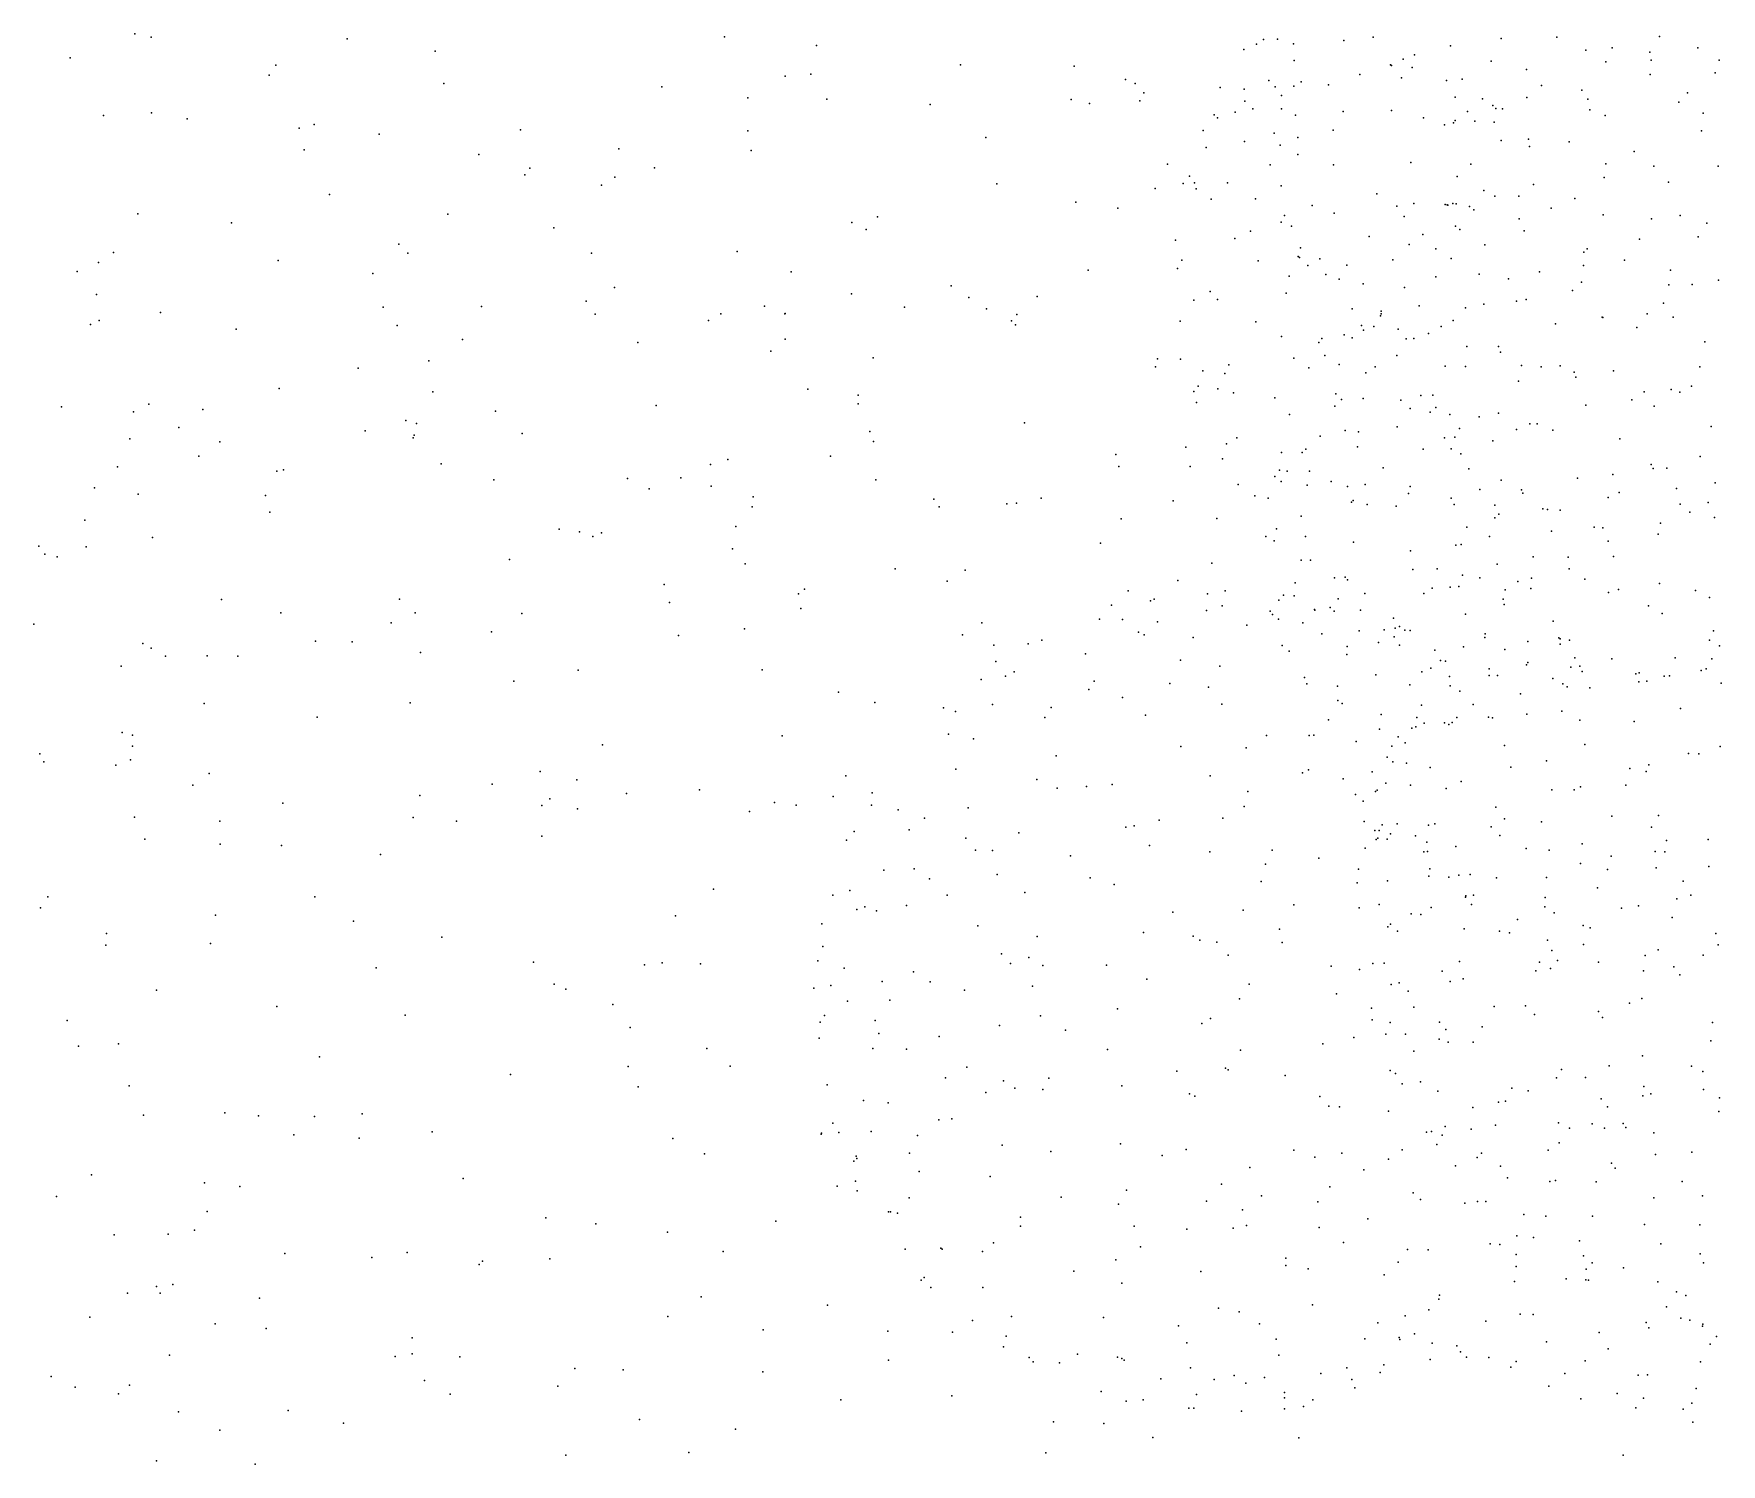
# Model space of a CAD drawing. Header units: metres. Extents: x -23.9 to 23.9, y -28.5 to 28.5.
# Drawn here: x -7.478 to -4.643, y -9.607 to -7.203 of the extents above; entities that cross this region are included whole.
import ezdxf

# ---------------------------------------------------------------- set-up
doc = ezdxf.new("R2010")
doc.units = ezdxf.units.M

msp = doc.modelspace()

# ---------------------------------------------------------------- linework, layer by layer
for p in [(-7.3087, -7.2034, -6.1908), (-7.281, -7.2094, 16.737), (-6.9515, -7.2118, 5.837), (-6.3179, -7.2083, -11.4912), (-6.1629, -7.2231, 15.3638), (-5.4449, -7.2297, 21.0739), (-5.4235, -7.2211, 21.1999), (-5.4117, -7.2128, 20.93), (-5.3886, -7.2124, 20.1836), (-5.3618, -7.2201, 21.3663), (-5.2768, -7.2149, 19.9351), (-5.2276, -7.2089, 19.8662), (-5.0976, -7.2236, 18.3747), (-5.0124, -7.2112, 18.0144), (-4.919, -7.209, 19.6717), (-4.8259, -7.2271, 19.6478), (-4.7467, -7.2081, 21.6255), (-4.6819, -7.2272, 17.7145), (-7.4169, -7.2439, 1.0743), (-7.0718, -7.2563, 4.1129), (-6.804, -7.2326, 7.9046), (-5.9209, -7.2557, 17.4773), (-5.7299, -7.2581, 9.3433), (-5.3606, -7.2481, 20.5621), (-5.1985, -7.2555, 1.9213), (-5.1969, -7.2565, 6.5182), (-5.1775, -7.2463, -5.0413), (-5.1585, -7.2387, 19.7978), (-5.0296, -7.2492, 19.7076), (-4.8702, -7.231, 21.6594), (-4.837, -7.2507, 18.8821), (-4.7626, -7.2344, 18.9317), (-4.7608, -7.2479, 17.7524), (-4.6462, -7.248, 13.8305), (-7.0828, -7.2732, -2.7904), (-6.7894, -7.287, 17.5891), (-6.2157, -7.2748, 0.2712), (-6.1728, -7.2711, -0.1082), (-5.6439, -7.28, -2.5498), (-5.6277, -7.287, 14.6778), (-5.4031, -7.2821, 20.2412), (-5.3488, -7.2839, 20.0379), (-5.2502, -7.2721, 11.4118), (-5.18, -7.2775, 4.3134), (-5.1623, -7.26, 21.6), (-5.1044, -7.2817, 18.3136), (-5.0779, -7.2797, 18.1559), (-4.97, -7.2632, 21.6677), (-4.7622, -7.2719, 5.4894), (-4.6532, -7.269, 19.0543), (-6.4231, -7.2928, -1.3102), (-6.2786, -7.3112, 12.1464), (-6.1456, -7.3134, -1.8821), (-5.735, -7.3136, 16.2889), (-5.6128, -7.3024, 5.0612), (-5.485, -7.2939, 21.1188), (-5.4444, -7.2967, 20.8664), (-5.3923, -7.2924, 20.4862), (-5.3817, -7.3074, 20.124), (-5.3612, -7.2915, 20.6666), (-5.3028, -7.2892, 4.711), (-5.0899, -7.3099, 13.8693), (-5.0437, -7.3129, 5.1705), (-4.9696, -7.3105, 18.7568), (-4.945, -7.2906, 17.9012), (-4.8768, -7.2984, 6.3994), (-4.8669, -7.3134, 21.7109), (-4.6993, -7.3025, 21.6793), (-7.3613, -7.3409, -5.1751), (-7.2807, -7.3364, 5.9174), (-5.9719, -7.3224, -1.5067), (-5.7041, -7.3207, 11.2778), (-5.6195, -7.3159, 14.1336), (-5.4947, -7.3395, 20.9702), (-5.4593, -7.335, 3.7971), (-5.4436, -7.3168, 21.3305), (-5.4298, -7.3298, 9.786), (-5.3818, -7.3295, 21.4485), (-5.3582, -7.3404, 20.5772), (-5.2779, -7.3338, 21.5652), (-5.197, -7.3322, 19.8247), (-5.0689, -7.3341, 18.5603), (-5.0265, -7.3242, 0.3882), (-5.0216, -7.329, 21.6989), (-5.0105, -7.3293, 17.9965), (-4.8635, -7.3313, 19.6456), (-4.8381, -7.3405, 17.8025), (-4.7138, -7.3181, 17.7176), (-4.673, -7.3367, 4.8857), (-7.2204, -7.3466, 7.7439), (-7.0323, -7.362, 17.3227), (-7.007, -7.3558, 8.2086), (-6.8977, -7.3721, -4.6884), (-6.6602, -7.3648, 1.1759), (-6.2782, -7.3665, 11.721), (-5.5135, -7.3662, 8.3749), (-5.4894, -7.3449, 21.2431), (-5.394, -7.3702, 20.1998), (-5.2949, -7.3653, -0.6969), (-5.1429, -7.3446, -6.0407), (-5.1076, -7.3564, 21.6765), (-5.0929, -7.3529, 18.4578), (-5.0901, -7.349, 18.2041), (-5.0567, -7.3504, 18.1007), (-5.0243, -7.3519, 19.703), (-4.6762, -7.3663, 16.8758), (-7.0237, -7.3985, -4.2577), (-6.4952, -7.3968, 16.4805), (-6.273, -7.3996, 11.0674), (-5.8783, -7.3778, 0.7406), (-5.5082, -7.3946, 17.4415), (-5.444, -7.3847, 20.7738), (-5.3842, -7.3906, 20.4866), (-5.3541, -7.3779, 20.0687), (-5.0126, -7.3827, 18.7503), (-4.9669, -7.3803, 16.284), (-4.9652, -7.393, 21.7285), (-4.8984, -7.3848, 18.8808), (-6.7305, -7.4061, -3.1671), (-6.4352, -7.4284, 8.0893), (-5.5735, -7.4226, -4.8802), (-5.4005, -7.4237, 20.3098), (-5.3542, -7.4062, 21.5323), (-5.2944, -7.4237, 19.9655), (-5.1645, -7.4196, 19.8085), (-5.0634, -7.4223, 18.5757), (-4.8368, -7.422, 21.7456), (-4.7893, -7.4013, 18.9635), (-4.7558, -7.4256, 17.7574), (-4.6482, -7.4258, 15.1986), (-6.653, -7.4404, 0.737), (-6.6446, -7.4295, 5.4252), (-6.502, -7.4443, 6.076), (-5.8602, -7.4557, 12.6019), (-5.547, -7.4552, 21.0989), (-5.5363, -7.4424, 21.0145), (-5.5281, -7.4539, 20.9236), (-5.4726, -7.4537, 21.393), (-5.0867, -7.4432, -1.1856), (-4.958, -7.4567, 17.9478), (-4.8393, -7.445, 17.8187), (-4.7314, -7.4528, 19.6444), (-6.9815, -7.4733, -5.0475), (-6.5241, -7.4577, -1.6837), (-5.5938, -7.4634, -0.3239), (-5.5249, -7.4639, 21.2595), (-5.4997, -7.4812, 20.8314), (-5.4252, -7.481, 20.6989), (-5.3822, -7.4588, 20.1848), (-5.2214, -7.4722, 19.8763), (-5.0418, -7.4666, 18.7485), (-5.0232, -7.476, 18.0601), (-4.9827, -7.4763, 18.878), (-4.8889, -7.4803, 19.675), (-7.3034, -7.5058, 16.4124), (-6.7825, -7.5067, 11.2476), (-6.0605, -7.5109, 2.8595), (-5.7274, -7.4866, 3.4516), (-5.6566, -7.4967, 6.5753), (-5.3768, -7.509, 20.29), (-5.3303, -7.4918, 5.4164), (-5.2932, -7.5047, 21.6152), (-5.1879, -7.493, 5.7572), (-5.1755, -7.5103, 9.568), (-5.1594, -7.4888, 21.7002), (-5.1068, -7.4905, 18.5072), (-5.1035, -7.4906, 19.7844), (-5.1022, -7.4915, 18.3689), (-5.0937, -7.4886, 18.2604), (-5.0881, -7.4889, 18.6799), (-5.066, -7.4934, 21.7341), (-5.0586, -7.4994, 18.1827), (-4.9284, -7.4964, 18.9694), (-4.8413, -7.5076, 19.0251), (-4.712, -7.5085, 19.0573), (-7.1459, -7.5208, -3.9295), (-6.6045, -7.5294, 2.5504), (-6.1035, -7.5206, 16.5061), (-6.0797, -7.5322, -11.2484), (-5.4337, -7.5351, 21.4677), (-5.382, -7.5201, 20.6039), (-5.3647, -7.5267, 21.5574), (-5.144, -7.5404, 18.7656), (-5.0896, -7.5268, 18.8475), (-5.0818, -7.5321, 14.3535), (-4.9825, -7.5141, 19.7213), (-4.9738, -7.5347, 18.0151), (-4.7601, -7.5145, 17.788), (-4.6671, -7.5215, 21.734), (-6.8648, -7.5569, 4.1648), (-6.2962, -7.5693, 7.6305), (-5.56, -7.5504, 21.0806), (-5.4604, -7.5473, -1.1469), (-5.35, -7.5633, 20.4903), (-5.2346, -7.544, 19.9376), (-5.1672, -7.5573, 18.5261), (-5.1223, -7.565, 18.2961), (-5.0402, -7.5582, 19.7678), (-4.8737, -7.5703, 19.7016), (-4.868, -7.5647, 21.774), (-4.7801, -7.5487, 19.0967), (-4.6818, -7.5448, 19.1697), (-7.3693, -7.5879, 4.286), (-7.3445, -7.5711, 0.7441), (-7.0675, -7.5846, -12.1205), (-6.8497, -7.5723, -0.6071), (-6.5411, -7.5723, 17.8007), (-5.5565, -7.5979, 21.1657), (-5.5494, -7.5838, 20.9522), (-5.4211, -7.5849, 20.6712), (-5.3538, -7.5775, 9.1148), (-5.3513, -7.5795, 20.3612), (-5.3373, -7.5925, 20.2068), (-5.3172, -7.5813, 6.9049), (-5.2722, -7.592, 20.0193), (-5.1944, -7.583, 21.695), (-5.0969, -7.581, 21.7334), (-4.8745, -7.5926, 1.4679), (-4.8053, -7.5838, 17.8501), (-7.4051, -7.6028, -0.7963), (-6.9085, -7.6063, -10.8773), (-6.2054, -7.6035, -5.7997), (-5.9366, -7.6272, -1.3443), (-5.7063, -7.6008, 1.875), (-5.3691, -7.6109, 21.5653), (-5.3073, -7.6081, 20.1214), (-5.2848, -7.6156, 21.636), (-5.2444, -7.6236, 18.6074), (-5.1223, -7.6119, 19.8504), (-5.0493, -7.6072, 18.225), (-5.0002, -7.615, 19.09), (-4.9483, -7.6036, 21.7701), (-4.8778, -7.621, 17.9355), (-4.7307, -7.6251, 9.2589), (-4.7282, -7.6006, 21.7624), (-4.6917, -7.6248, 17.7971), (-4.6472, -7.6172, 15.7714), (-7.3729, -7.6413, 7.4874), (-6.5499, -7.6527, 11.7164), (-6.5022, -7.6296, 7.3192), (-6.1044, -7.6406, 6.2888), (-5.9073, -7.6465, 5.1084), (-5.7923, -7.6448, 16.629), (-5.5291, -7.6512, 21.2831), (-5.5015, -7.6367, 20.801), (-5.4891, -7.6499, 21.3934), (-5.3736, -7.639, 15.4926), (-5.1749, -7.63, 18.3649), (-4.9869, -7.6528, 18.1541), (-4.9708, -7.6498, 19.779), (-4.893, -7.6346, 12.9549), (-7.2652, -7.6717, 5.7081), (-6.8912, -7.663, 3.1078), (-6.7257, -7.6614, -12.0134), (-6.5347, -7.6744, 0.9521), (-6.3238, -7.6741, -10.8459), (-6.2507, -7.6611, 12.1737), (-6.2165, -7.6741, 17.7887), (-6.2158, -7.6732, -0.4815), (-6.0154, -7.6628, 10.7865), (-5.8775, -7.6655, -2.524), (-5.8267, -7.675, 11.1883), (-5.2627, -7.6653, 18.7632), (-5.2151, -7.6776, 20.0178), (-5.2144, -7.6737, 11.4488), (-5.2143, -7.6696, 18.9078), (-5.1504, -7.6608, 18.9954), (-5.0724, -7.6639, 0.6224), (-5.0417, -7.6577, -5.5158), (-4.8429, -7.6797, 19.6352), (-4.8417, -7.6802, -1.1875), (-4.7671, -7.6741, 19.2075), (-4.7397, -7.6562, 12.4453), (-4.7237, -7.6797, 17.8522), (-7.383, -7.6919, 8.2084), (-7.3685, -7.6852, -1.2827), (-7.1384, -7.6999, 2.2925), (-6.8679, -7.6935, 3.7439), (-6.3445, -7.6853, -11.6172), (-5.8356, -7.6855, 17.5165), (-5.8286, -7.6924, 7.4138), (-5.5521, -7.6861, 21.1445), (-5.4246, -7.6874, 20.6866), (-5.3816, -7.7123, 16.4255), (-5.2766, -7.7093, 20.3441), (-5.2474, -7.6933, 18.4242), (-5.2439, -7.7016, 20.1239), (-5.2263, -7.6952, -2.0006), (-5.1855, -7.6997, 18.3005), (-5.1346, -7.7068, 1.7345), (-5.1135, -7.6952, 17.1844), (-5.0935, -7.6852, 19.0766), (-4.9214, -7.6907, -2.2816), (-4.7845, -7.6971, 17.9152), (-6.7578, -7.7172, 16.5538), (-6.4635, -7.722, 2.8835), (-6.24, -7.7368, -0.0942), (-6.2156, -7.7167, -2.9551), (-5.3189, -7.7224, 18.6501), (-5.3142, -7.7153, 21.6009), (-5.2627, -7.7143, 20.2293), (-5.1722, -7.716, 4.0335), (-5.1593, -7.7155, 14.7756), (-5.0701, -7.7291, 18.158), (-5.0172, -7.7287, 21.7499), (-5.014, -7.7385, 16.6288), (-4.6704, -7.7211, 19.2402), (-6.9333, -7.7652, 7.1697), (-6.8144, -7.7529, -4.8889), (-6.0677, -7.7478, -1.8782), (-5.5933, -7.7629, 12.571), (-5.59, -7.7495, -11.1245), (-5.5514, -7.7502, 21.0814), (-5.4704, -7.7595, 20.7672), (-5.361, -7.7487, 20.6141), (-5.3358, -7.7646, 18.7237), (-5.309, -7.744, 18.4878), (-5.285, -7.7592, 18.8929), (-5.2244, -7.7632, 19.0059), (-5.1881, -7.7442, 21.6847), (-5.1069, -7.7617, 19.1303), (-5.0725, -7.7626, 19.929), (-4.9782, -7.7608, 19.7607), (-4.9453, -7.7631, 19.2243), (-4.9137, -7.7611, 19.6534), (-4.6789, -7.7632, 17.8949), (-5.5219, -7.7955, 20.9356), (-5.5138, -7.7698, 21.2829), (-5.4769, -7.774, 15.1332), (-5.2402, -7.773, 18.306), (-4.9837, -7.7872, 18.0775), (-4.8899, -7.7719, 18.0454), (-4.8869, -7.7805, 21.7549), (-4.8241, -7.7698, 19.269), (-4.6927, -7.7954, 19.4497), (-7.2848, -7.8255, -1.582), (-7.0657, -7.7993, 8.483), (-6.808, -7.8049, -3.7474), (-6.1776, -7.8005, -0.8559), (-6.0929, -7.8108, 7.7554), (-6.0928, -7.825, -5.5491), (-5.5291, -7.8044, 21.1428), (-5.5247, -7.8231, 21.0432), (-5.4886, -7.8001, 17.0102), (-5.4625, -7.8067, 7.3051), (-5.3929, -7.8151, 21.48), (-5.2904, -7.8082, 18.3643), (-5.2808, -7.818, -5.8588), (-5.2445, -7.8164, 20.5264), (-5.1812, -7.8189, 18.1984), (-5.1474, -7.8114, 0.9628), (-5.1273, -7.8106, 20.0088), (-4.7929, -7.8183, 17.9587), (-4.7725, -7.8049, 21.7368), (-4.7269, -7.8011, 1.1967), (-4.7123, -7.8058, 19.3233), (-7.4316, -7.8304, 4.9224), (-7.3106, -7.8387, 5.355), (-7.194, -7.8349, -2.3091), (-6.853, -7.8532, 6.8401), (-6.7024, -7.8376, 5.1214), (-6.4326, -7.8278, 8.3769), (-5.3682, -7.843, 18.6843), (-5.2919, -7.8291, 18.9491), (-5.1657, -7.8329, 20.3941), (-5.1321, -7.8394, 21.6775), (-5.1225, -7.8315, 20.0996), (-5.099, -7.8431, 19.9268), (-5.0493, -7.8473, 19.2089), (-5.0171, -7.8408, 19.7779), (-4.8702, -7.8272, 0.3227), (-4.7557, -7.829, 13.5509), (-7.2345, -7.8647, -0.3201), (-6.9214, -7.8706, 11.5799), (-6.8405, -7.8821, 17.5801), (-6.8392, -7.8777, 4.4455), (-6.8351, -7.8584, -4.3668), (-6.6578, -7.8748, -1.7329), (-6.0735, -7.8718, 3.1967), (-5.8138, -7.8572, 6.8762), (-5.4569, -7.8825, 21.3216), (-5.3169, -7.8797, 20.6268), (-5.275, -7.8699, 8.2294), (-5.2521, -7.8722, 19.0326), (-5.1871, -7.8636, 19.1138), (-5.108, -7.8823, 18.114), (-5.0903, -7.8811, 20.3801), (-5.0827, -7.8669, 11.9006), (-4.9868, -7.8684, 21.7122), (-4.9644, -7.8586, 19.2557), (-4.9523, -7.8589, 19.648), (-4.926, -7.8692, 18.0228), (-4.6597, -7.8631, 21.6879), (-7.3168, -7.8839, 4.5865), (-7.1657, -7.8888, 16.4615), (-6.0675, -7.8882, 3.6608), (-5.6603, -7.9104, -5.8917), (-5.5426, -7.8979, 3.761), (-5.4743, -7.8922, 20.8982), (-5.3819, -7.9069, 18.5356), (-5.347, -7.9068, 18.4111), (-5.341, -7.9013, 8.8468), (-5.2542, -7.8973, 21.5792), (-5.1435, -7.9014, 1.3763), (-5.0966, -7.901, 20.0018), (-5.0803, -7.9094, 20.2267), (-5.0267, -7.8875, 18.055), (-4.813, -7.8839, 19.49), (-7.3376, -7.931, 6.8682), (-7.2007, -7.9129, -11.2323), (-7.0701, -7.9381, 11.1463), (-7.0586, -7.936, 5.8675), (-6.7937, -7.9262, -0.428), (-6.3412, -7.9272, 4.5948), (-6.312, -7.9188, 5.6317), (-6.1398, -7.9132, -10.571), (-5.6553, -7.9305, 11.4226), (-5.5352, -7.9307, -5.2798), (-5.481, -7.9178, 21.2051), (-5.3853, -7.9368, 21.4094), (-5.3724, -7.9385, 18.8305), (-5.3347, -7.9385, 21.4769), (-5.2107, -7.9327, 4.5424), (-5.0671, -7.9346, 19.8345), (-4.7604, -7.9273, 13.9887), (-4.7572, -7.9338, 21.6835), (-4.7344, -7.9334, 19.3987), (-4.6783, -7.9134, 17.9694), (-7.3764, -7.9662, 12.9493), (-6.7052, -7.9531, 2.2763), (-6.4807, -7.9504, 3.6498), (-6.391, -7.9495, 0.2451), (-6.3401, -7.9635, 11.8675), (-6.0632, -7.9531, 1.1071), (-5.4547, -7.9608, 20.985), (-5.3928, -7.9471, 18.7236), (-5.3821, -7.9557, 15.7493), (-5.3388, -7.9616, 20.7194), (-5.2983, -7.9559, 18.2956), (-5.2709, -7.9639, 20.6498), (-5.2411, -7.9606, 18.2128), (-5.1656, -7.9638, 18.1335), (-5.0124, -7.9534, 21.666), (-4.8843, -7.95, 19.5257), (-4.8251, -7.9438, 19.3463), (-4.7178, -7.9673, 17.9177), (-4.6533, -7.9578, 21.6344), (-7.3029, -7.9772, -5.2811), (-7.0889, -7.9792, -11.6169), (-6.4443, -7.9681, 3.2389), (-6.2697, -7.9815, 5.9958), (-5.9661, -7.9855, -2.3641), (-5.843, -7.9931, 10.7877), (-5.8268, -7.992, -11.7818), (-5.7857, -7.9834, -5.5742), (-5.5637, -7.9884, 1.2491), (-5.4265, -7.9797, 21.2533), (-5.4041, -7.9836, 18.6348), (-5.264, -7.9905, 21.4979), (-5.2611, -7.9877, 14.5823), (-5.2378, -7.9945, 19.0951), (-5.1685, -7.9761, 19.1624), (-5.0964, -7.9834, 20.0798), (-5.0914, -7.9943, 19.9214), (-5.0487, -7.9691, 20.3206), (-5.023, -7.9955, 19.265), (-4.9786, -7.9696, 17.9914), (-4.976, -7.9754, 9.045), (-4.8329, -7.9824, 0.8474), (-4.8143, -7.9744, -1.9043), (-4.7117, -7.9939, 4.5656), (-4.6648, -7.991, -1.4174), (-7.3923, -8.0204, 12.5787), (-7.0815, -8.0072, 6.2723), (-6.2712, -7.9982, 4.0386), (-5.9567, -7.9983, 12.2343), (-5.6513, -8.0185, 14.962), (-5.4901, -8.0178, -10.9156), (-5.3489, -8.0139, 21.3778), (-5.1888, -7.9973, 21.5594), (-5.0235, -8.0169, 19.6956), (-5.0167, -8.0104, 20.4022), (-4.9427, -8.0015, 19.583), (-4.9348, -8.0029, 21.6428), (-4.9136, -8.004, 19.3096), (-4.6958, -8.007, 17.7875), (-4.6539, -8.0164, 17.7075), (-7.2787, -8.0495, -1.1813), (-6.5957, -8.0355, -10.7602), (-6.5612, -8.0402, 16.6121), (-6.539, -8.0482, 17.6411), (-6.5243, -8.0419, 7.1915), (-6.2985, -8.031, -2.8448), (-5.4078, -8.0481, 18.6919), (-5.3901, -8.035, 18.8117), (-5.3413, -8.0483, 11.7409), (-5.0702, -8.0324, 20.245), (-5.032, -8.0479, 21.5948), (-4.928, -8.039, 17.9211), (-4.8564, -8.0323, 19.4902), (-4.8419, -8.0334, 19.3478), (-4.7487, -8.044, 19.4053), (-4.7451, -8.0259, 21.6175), (-7.4695, -8.0643, 1.6571), (-7.4598, -8.0778, -0.8475), (-7.3903, -8.0652, 6.4369), (-6.304, -8.069, 6.8839), (-5.686, -8.0593, 14.6213), (-5.3941, -8.0554, 21.1448), (-5.2607, -8.0578, 20.7336), (-5.165, -8.0719, 20.6578), (-5.0887, -8.0626, 19.2307), (-5.08, -8.0616, 20.6), (-4.833, -8.0557, 17.7399), (-7.4388, -8.0822, 7.5173), (-6.6791, -8.0866, 8.4878), (-6.2828, -8.0939, 8.1855), (-6.0306, -8.1025, 2.0138), (-5.9131, -8.1044, 6.6042), (-5.4989, -8.0931, -11.5223), (-5.3489, -8.0879, 21.2428), (-5.3331, -8.0877, 18.3278), (-5.1608, -8.1035, 21.4692), (-5.1202, -8.1023, 19.9493), (-5.0193, -8.0948, 19.272), (-4.9591, -8.082, 20.4543), (-4.8999, -8.0829, 17.7846), (-4.8984, -8.1022, 17.7027), (-4.8241, -8.0816, 17.6595), (-6.4188, -8.1286, 10.5025), (-6.183, -8.1364, 16.7383), (-5.9433, -8.1233, 17.0212), (-5.5557, -8.1221, 15.3653), (-5.3587, -8.1257, 18.8934), (-5.2924, -8.1176, 19.0221), (-5.2747, -8.1164, 21.3138), (-5.2707, -8.1207, 20.8564), (-5.1287, -8.1347, 20.1576), (-5.0982, -8.1333, 20.691), (-5.0837, -8.1321, 7.6947), (-5.0776, -8.113, 19.7575), (-5.0484, -8.1173, 8.7062), (-4.9846, -8.1237, 14.1543), (-4.9625, -8.1356, 20.5909), (-4.9616, -8.1178, 17.8403), (-4.8721, -8.12, 21.5545), (-4.8154, -8.1371, 19.3591), (-4.7467, -8.1268, 17.5176), (-7.1627, -8.154, 8.406), (-6.864, -8.1535, 0.0772), (-6.41, -8.1589, 5.3539), (-6.1935, -8.1445, -2.1087), (-5.6676, -8.1633, 20.023), (-5.6391, -8.1395, 12.0832), (-5.6018, -8.1564, 20.1004), (-5.5955, -8.1534, 19.9563), (-5.506, -8.1442, 19.9479), (-5.4812, -8.1647, 19.8256), (-5.4763, -8.1391, 20.0651), (-5.3864, -8.1549, 20.1144), (-5.3784, -8.1466, 18.4656), (-5.3604, -8.1476, 20.0112), (-5.2867, -8.153, 21.0148), (-5.2416, -8.1437, 18.2069), (-5.1428, -8.1438, 19.1828), (-5.0094, -8.1536, 19.6826), (-5.0074, -8.1625, 21.4713), (-5.0058, -8.1379, 20.5116), (-4.832, -8.1424, 17.5451), (-4.7651, -8.1647, 21.4746), (-4.6858, -8.1388, 17.4456), (-4.6623, -8.1504, 8.3421), (-7.0633, -8.1765, 5.3927), (-6.8779, -8.193, -2.9454), (-6.8376, -8.1765, 2.504), (-6.6582, -8.1772, 11.8154), (-6.1895, -8.1691, 4.3296), (-5.8853, -8.1931, 5.0657), (-5.6878, -8.187, 3.9777), (-5.649, -8.1876, 20.2092), (-5.5903, -8.1912, 19.7862), (-5.5079, -8.1724, 20.224), (-5.4008, -8.1737, 4.2604), (-5.3967, -8.179, 18.5966), (-5.387, -8.1872, 19.7918), (-5.3457, -8.1934, 20.2479), (-5.326, -8.1709, 18.9628), (-5.3257, -8.172, 18.3334), (-5.2998, -8.1672, 19.9386), (-5.2932, -8.1737, 20.1376), (-5.2489, -8.172, 20.0193), (-5.1937, -8.1854, 20.8815), (-5.0726, -8.1784, 17.9749), (-4.9254, -8.1901, 19.2976), (-4.7422, -8.1772, 19.3988), (-7.4783, -8.1956, 2.2061), (-6.7094, -8.2082, 17.2833), (-6.3951, -8.2142, 2.2087), (-6.284, -8.2033, 6.5241), (-5.918, -8.2135, 1.5981), (-5.7847, -8.222, 20.167), (-5.622, -8.209, 7.978), (-5.6123, -8.2132, 20.3042), (-5.53, -8.2175, 5.0245), (-5.4401, -8.197, 20.2898), (-5.314, -8.2114, 19.7579), (-5.2513, -8.2065, 19.0622), (-5.2091, -8.205, 21.1679), (-5.1922, -8.2168, 19.1326), (-5.1908, -8.2021, 19.9394), (-5.1837, -8.1994, 21.2687), (-5.1743, -8.2053, 20.0876), (-5.1655, -8.2058, 18.1383), (-5.0399, -8.2175, 20.3941), (-5.0396, -8.2115, 21.3886), (-4.9159, -8.2183, 20.678), (-4.9136, -8.2198, 19.5599), (-4.8977, -8.2222, 21.4081), (-4.6623, -8.2223, 17.3194), (-4.656, -8.2065, 21.3541), (-7.2952, -8.2278, -1.7187), (-7.281, -8.2357, 16.5958), (-7.2567, -8.2494, 17.3083), (-7.187, -8.2484, -2.7958), (-7.1353, -8.2491, 12.9243), (-7.0047, -8.2237, -4.397), (-6.9431, -8.2248, 10.8049), (-6.8284, -8.2427, -3.4217), (-5.865, -8.2305, 4.6339), (-5.8073, -8.2282, 19.9348), (-5.7111, -8.2452, 20.2998), (-5.3805, -8.2311, 18.5287), (-5.3689, -8.2406, -3.2709), (-5.2717, -8.2463, 18.2811), (-5.2711, -8.2329, 20.2914), (-5.2189, -8.2261, 19.8137), (-5.1835, -8.2309, 20.199), (-5.1238, -8.2391, 21.219), (-5.0759, -8.2332, 18.0408), (-5.0064, -8.2382, 19.2547), (-4.9676, -8.2247, 20.5364), (-4.9134, -8.2288, 17.4958), (-4.6455, -8.2315, -1.6613), (-7.3313, -8.2662, -3.7463), (-6.5636, -8.2727, -11.6862), (-6.2541, -8.2721, 1.0861), (-5.8615, -8.2579, 11.5782), (-5.8307, -8.2756, 20.2217), (-5.5512, -8.2557, 20.3872), (-5.4856, -8.2657, 19.6211), (-5.1459, -8.2756, 19.7893), (-5.1309, -8.2694, 19.1596), (-5.1145, -8.2563, 20.3603), (-5.1063, -8.2578, 17.9514), (-5.033, -8.2704, 20.9385), (-4.9702, -8.2637, 20.6282), (-4.9677, -8.2596, 19.6477), (-4.8953, -8.2677, 21.2927), (-4.889, -8.252, -3.8196), (-4.8802, -8.2658, 4.6804), (-4.8767, -8.275, 17.4176), (-4.8265, -8.2534, 19.4999), (-4.7862, -8.279, 17.3732), (-4.7809, -8.2771, 21.2441), (-4.7205, -8.2519, 5.8642), (-4.6763, -8.2731, 20.998), (-4.6682, -8.2705, 21.1006), (-4.6584, -8.2538, 21.2144), (-6.6717, -8.2914, -2.3754), (-5.8864, -8.2886, 19.8991), (-5.8452, -8.2827, 19.8218), (-5.7053, -8.3049, 19.6383), (-5.6966, -8.2914, 20.3837), (-5.5695, -8.2949, 19.5968), (-5.5045, -8.3014, 20.4624), (-5.3428, -8.2848, 20.4149), (-5.3394, -8.2955, 18.4557), (-5.2875, -8.2993, 18.9614), (-5.2232, -8.2805, 20.3751), (-5.1663, -8.2974, 19.7057), (-5.0996, -8.2833, 20.4936), (-5.0981, -8.2989, 17.6757), (-5.082, -8.308, 20.5831), (-5.0327, -8.2817, 21.0363), (-5.0185, -8.2816, 17.5481), (-4.9257, -8.2865, 21.2152), (-4.9091, -8.2957, 21.0186), (-4.9018, -8.3005, 19.2715), (-4.8634, -8.3025, 21.1189), (-4.7815, -8.2925, 21.0408), (-4.7679, -8.291, 20.9271), (-4.7386, -8.283, 19.4504), (-4.7299, -8.2822, 21.1653), (-4.6428, -8.2943, 19.4064), (-7.1921, -8.3287, 8.9445), (-6.846, -8.3273, 9.2257), (-6.1259, -8.3094, 2.7211), (-6.0649, -8.3267, 14.9275), (-5.9498, -8.3357, 20.1296), (-5.8671, -8.3301, 20.2889), (-5.7689, -8.3356, 20.4015), (-5.6487, -8.3183, 20.4502), (-5.4822, -8.33, 19.5383), (-5.2868, -8.3234, 18.3509), (-5.2797, -8.3288, 19.5908), (-5.1463, -8.3312, -4.0544), (-5.0596, -8.3306, -3.1137), (-4.9799, -8.3126, 20.7183), (-7.002, -8.3518, 11.3583), (-5.9294, -8.3421, 20.2128), (-5.7794, -8.3521, 19.6182), (-5.6103, -8.3482, 19.5389), (-5.3027, -8.356, 20.5109), (-5.2143, -8.3472, 20.5156), (-5.1545, -8.352, 18.0642), (-5.1418, -8.3617, 18.163), (-5.1079, -8.3612, 19.1361), (-5.1006, -8.3637, 19.6808), (-5.0949, -8.3607, 20.6597), (-5.0871, -8.3521, 17.5695), (-5.034, -8.3516, 19.7436), (-5.0273, -8.3525, 19.1983), (-4.9692, -8.3466, 17.4338), (-4.9109, -8.3413, 19.6174), (-4.8805, -8.3566, 17.3607), (-4.7891, -8.3589, 20.8487), (-4.7115, -8.3373, 20.8795), (-7.3297, -8.3773, 5.6236), (-7.3124, -8.3821, 13.3689), (-6.2209, -8.3832, 3.1603), (-5.9411, -8.3803, 19.7644), (-5.899, -8.3881, 20.3441), (-5.407, -8.3824, 20.537), (-5.3354, -8.3825, 18.6762), (-5.3274, -8.3816, 18.5498), (-5.2562, -8.3925, 18.9368), (-5.2169, -8.3718, 19.0171), (-5.1859, -8.3847, 17.9754), (-5.1625, -8.3702, 19.61), (-5.1558, -8.368, 17.6987), (-7.4678, -8.4132, -4.4099), (-7.3126, -8.4002, 12.3403), (-6.5224, -8.398, 2.5215), (-5.7604, -8.4167, 19.5421), (-5.5509, -8.4009, 20.5503), (-5.441, -8.4034, 19.4795), (-5.2043, -8.4191, 19.5382), (-5.1963, -8.4002, 17.8384), (-5.1741, -8.3949, 20.6135), (-5.0071, -8.3992, 20.7825), (-4.872, -8.3975, 19.2373), (-4.6976, -8.4125, 17.252), (-4.6806, -8.4135, 19.2428), (-4.6444, -8.401, 20.8542), (-7.4611, -8.4264, -2.0719), (-7.3405, -8.4323, 2.6007), (-7.3156, -8.4235, 9.3145), (-7.1835, -8.4463, -3.1256), (-6.6275, -8.443, 8.2171), (-5.9289, -8.4392, 14.3741), (-5.3464, -8.445, 19.4644), (-5.3362, -8.4403, 20.5671), (-5.2293, -8.4435, 18.3836), (-5.1949, -8.4264, 17.7488), (-5.1714, -8.4289, 18.1076), (-5.1319, -8.4362, 17.5744), (-4.9963, -8.4357, 17.4058), (-4.9362, -8.425, 20.8327), (-4.7962, -8.4377, 17.2849), (-4.7692, -8.4429, 20.887), (-4.7643, -8.4316, 19.5496), (-7.2111, -8.4656, 0.3545), (-6.708, -8.4644, 0.7575), (-6.5657, -8.4569, 8.9755), (-6.3598, -8.4735, -10.6094), (-6.1137, -8.4504, 10.6906), (-5.793, -8.4566, 20.5068), (-5.7587, -8.471, -3.6354), (-5.7096, -8.468, 20.5537), (-5.666, -8.4649, 19.4668), (-5.5015, -8.45, 19.4445), (-5.4384, -8.4765, 20.6073), (-5.278, -8.4552, 18.7337), (-5.2239, -8.4767, 17.9306), (-5.221, -8.4741, 20.66), (-5.2065, -8.4624, 18.0354), (-5.1649, -8.466, 18.3058), (-5.105, -8.4712, 20.7645), (-5.0797, -8.4597, 17.4865), (-4.9275, -8.4735, 17.3403), (-4.8902, -8.4739, 20.8861), (-4.8795, -8.4689, 19.6647), (-4.8033, -8.4661, 19.1996), (-7.06, -8.496, 5.2762), (-6.8295, -8.4831, -11.6548), (-6.6245, -8.5003, 3.1288), (-6.6112, -8.4891, 5.1787), (-6.5648, -8.5058, 1.242), (-6.4824, -8.4799, 10.5719), (-6.2337, -8.4948, 2.3246), (-6.1973, -8.4992, 1.4954), (-6.1352, -8.4848, 5.3061), (-6.0709, -8.4997, 19.8748), (-6.0694, -8.4788, 20.0709), (-5.9083, -8.5039, 20.4506), (-5.4445, -8.5017, 19.4106), (-5.2575, -8.4815, 18.5477), (-5.2444, -8.4928, 3.6491), (-5.0216, -8.503, 15.815), (-7.309, -8.5194, 12.0041), (-7.1659, -8.5262, 7.767), (-6.8407, -8.5204, 2.7377), (-6.7679, -8.5265, 9.5224), (-6.2754, -8.5103, 1.8516), (-6.0261, -8.5071, 20.2893), (-5.9817, -8.5212, 20.378), (-5.6291, -8.5343, 19.4072), (-5.5872, -8.5248, 4.0741), (-5.4803, -8.5211, -11.0399), (-5.2429, -8.5268, 19.4453), (-5.2123, -8.5323, 18.4973), (-5.1873, -8.531, 18.1562), (-5.1348, -8.5331, 19.4999), (-5.1242, -8.5306, 18.9643), (-5.0071, -8.5223, 17.376), (-4.9447, -8.5276, 19.6555), (-4.8266, -8.5182, 17.2662), (-4.7485, -8.5169, 19.6104), (-7.2915, -8.5565, -11.2532), (-6.6248, -8.5515, 9.9192), (-6.1127, -8.5582, 19.977), (-6.0998, -8.5437, 20.123), (-6.0076, -8.5411, 19.6803), (-5.9121, -8.5551, 11.263), (-5.823, -8.5461, 19.4921), (-5.643, -8.5365, 14.1833), (-5.2247, -8.5418, 20.7147), (-5.2226, -8.5569, 18.0657), (-5.2201, -8.5547, 17.7016), (-5.2176, -8.5423, 18.6944), (-5.2044, -8.5566, 18.6093), (-5.1985, -8.5478, 18.7872), (-5.1563, -8.551, 18.8716), (-5.1374, -8.5616, 20.7997), (-5.0292, -8.5361, 20.8679), (-5.0146, -8.5502, 7.5164), (-4.7598, -8.5367, 5.5558), (-4.7349, -8.5591, 19.1342), (-4.6646, -8.5573, 19.5899), (-7.1652, -8.5652, -11.8465), (-7.0618, -8.5674, 10.1297), (-6.8955, -8.5821, 8.0134), (-5.8957, -8.5749, 15.379), (-5.8673, -8.5756, 20.5245), (-5.7361, -8.5846, 19.4291), (-5.6035, -8.5674, 20.6439), (-5.5023, -8.5779, 20.6597), (-5.3976, -8.5748, 19.3848), (-5.3187, -8.5883, 20.6577), (-5.2412, -8.5715, 17.8009), (-5.1426, -8.5778, 17.5267), (-5.1365, -8.5775, 18.2857), (-5.089, -8.5687, 17.452), (-4.9706, -8.5725, 19.0395), (-4.932, -8.5753, 3.9275), (-4.8766, -8.5646, 19.6953), (-4.8276, -8.5853, 19.09), (-4.754, -8.5771, 20.9624), (-4.7374, -8.5781, 7.869), (-6.0498, -8.6088, -3.9075), (-5.9988, -8.6067, 19.6286), (-5.8592, -8.6159, 2.3781), (-5.4086, -8.5987, -2.9733), (-5.2521, -8.607, 19.4088), (-5.1339, -8.6186, 18.6375), (-5.1323, -8.6066, 18.7486), (-5.084, -8.6168, 18.4603), (-5.0649, -8.6157, 18.8747), (-4.8792, -8.5972, 0.5885), (-4.8338, -8.6075, 20.9637), (-4.7521, -8.605, 17.2279), (-4.6637, -8.6027, 7.0198), (-6.3363, -8.6408, 11.5621), (-6.1071, -8.6431, 19.8031), (-5.9733, -8.6235, 8.0232), (-5.8132, -8.646, 20.5923), (-5.7034, -8.6213, 3.0417), (-5.6626, -8.6327, 19.3833), (-5.4159, -8.6278, 20.6748), (-5.2546, -8.6297, 17.8615), (-5.2037, -8.6265, 18.1425), (-5.1004, -8.6202, 20.8525), (-5.0206, -8.6217, 20.9081), (-4.9364, -8.6209, 17.3116), (-4.851, -8.6383, 17.2589), (-4.7067, -8.6272, 19.6267), (-7.4672, -8.6719, 5.959), (-7.4549, -8.6535, 7.9758), (-7.0061, -8.6534, -10.9947), (-6.1357, -8.6507, 20.1419), (-6.0951, -8.6746, 20.2985), (-6.0817, -8.6702, -4.3538), (-6.0121, -8.6683, 20.4247), (-5.9437, -8.6506, 20.4999), (-5.4463, -8.676, 19.3435), (-5.3608, -8.667, 19.3565), (-5.2514, -8.6722, 17.9836), (-5.2174, -8.6661, 5.3834), (-5.13, -8.6715, 18.2845), (-5.0725, -8.654, 17.4165), (-5.072, -8.6517, 6.3368), (-5.0622, -8.6662, 18.6749), (-5.059, -8.6506, 18.7979), (-4.9394, -8.6705, 20.9574), (-4.9387, -8.6545, 19.6057), (-4.8105, -8.6727, 18.9683), (-4.7818, -8.6686, 19.6457), (-4.7175, -8.657, 20.9942), (-4.694, -8.6504, 19.0141), (-7.173, -8.6842, 10.4963), (-6.9413, -8.6945, 8.4333), (-6.3998, -8.6854, -3.8769), (-6.1539, -8.6991, 11.0428), (-6.0624, -8.6768, 19.6785), (-5.892, -8.7023, 3.3481), (-5.5645, -8.6793, 20.6876), (-5.2031, -8.7038, 19.3981), (-5.1983, -8.6992, 17.6067), (-5.1638, -8.6823, 20.8322), (-5.1478, -8.6833, 17.515), (-4.9853, -8.6913, 18.7802), (-4.9233, -8.6802, 18.8868), (-4.8748, -8.7014, 19.6491), (-4.7251, -8.6882, 17.2114), (-7.3563, -8.7149, 5.3817), (-7.1813, -8.732, 13.1707), (-6.7927, -8.7213, -12.0007), (-5.7924, -8.72, 19.4105), (-5.6137, -8.7134, 19.3504), (-5.5304, -8.7196, 3.3725), (-5.5187, -8.7262, 19.3382), (-5.4905, -8.7297, 20.7017), (-5.3852, -8.7078, 7.6348), (-5.3804, -8.7303, 20.6962), (-5.187, -8.7114, 18.1935), (-5.075, -8.7075, 14.2881), (-5.0155, -8.7112, 20.9366), (-4.9988, -8.714, 17.3523), (-4.9348, -8.7264, 0.9236), (-4.863, -8.7056, 20.9882), (-4.652, -8.7153, 20.9981), (-7.3574, -8.7347, 0.5317), (-6.1608, -8.761, 20.0855), (-6.1522, -8.737, 19.8983), (-5.8521, -8.7491, 20.5884), (-5.806, -8.7552, -3.3112), (-5.4716, -8.7517, -1.0668), (-4.9273, -8.7438, 19.5984), (-4.9177, -8.7604, 17.3024), (-4.8742, -8.7334, 18.758), (-4.7709, -8.7519, 18.7049), (-4.7489, -8.7428, 18.8024), (-4.6732, -8.7514, 18.7508), (-4.6478, -8.7342, 18.8315), (-6.9031, -8.773, 0.9416), (-6.6383, -8.7631, 10.8859), (-6.4521, -8.768, -4.3017), (-6.4221, -8.7641, 15.2159), (-6.3577, -8.7662, 8.9544), (-6.1166, -8.7732, 19.7631), (-6.0002, -8.7796, 20.4684), (-5.8372, -8.7654, -11.5235), (-5.7828, -8.7689, 20.637), (-5.6757, -8.7684, 5.2971), (-5.2985, -8.7698, 19.3564), (-5.2505, -8.7757, 17.8975), (-5.2281, -8.7653, 17.7133), (-5.2091, -8.7648, 18.1148), (-5.1116, -8.7785, -2.8944), (-5.0826, -8.7622, 20.9006), (-4.9545, -8.7776, 18.4708), (-4.9482, -8.7631, 20.9669), (-4.9298, -8.7738, 18.5523), (-4.8492, -8.763, 18.6215), (-4.7735, -8.778, 19.6365), (-4.7227, -8.7711, 18.6372), (-4.7123, -8.7844, -5.335), (-7.2723, -8.8101, -2.8742), (-6.6039, -8.8001, 7.7089), (-6.5844, -8.8087, 14.8667), (-6.1675, -8.8071, 19.9635), (-6.1387, -8.8024, 14.673), (-6.0529, -8.7958, 20.3963), (-5.972, -8.7963, 19.5353), (-5.9145, -8.8104, 20.5538), (-5.8001, -8.8037, 19.4046), (-5.6079, -8.7916, 20.6954), (-5.4359, -8.8, 19.3305), (-5.2892, -8.8166, 0.8201), (-5.1976, -8.801, 20.8194), (-5.1839, -8.7982, 19.3935), (-5.1688, -8.8122, 18.202), (-5.0982, -8.7955, 18.3064), (-5.0765, -8.7911, 17.4354), (-7.0696, -8.8378, -1.606), (-6.5052, -8.8342, 9.5395), (-6.1109, -8.8285, 20.3074), (-6.04, -8.8271, 19.6149), (-5.6573, -8.8417, 19.3494), (-5.4525, -8.8248, 4.4894), (-5.2303, -8.8404, 17.7861), (-5.1591, -8.8391, 3.2777), (-5.0246, -8.8379, 19.4959), (-4.9717, -8.8365, -5.7732), (-4.8491, -8.8463, 19.6364), (-4.7967, -8.8324, 4.2064), (-4.7762, -8.8244, 17.2453), (-7.4219, -8.8614, 2.5685), (-6.854, -8.8522, 3.113), (-6.4761, -8.8728, 3.4535), (-6.1569, -8.8641, 19.8822), (-6.1496, -8.8531, 20.1895), (-6.0644, -8.8612, 10.2496), (-5.8555, -8.8694, 20.5918), (-5.7868, -8.8533, 20.6395), (-5.5158, -8.8662, 19.3303), (-5.5009, -8.8578, -1.5114), (-5.2293, -8.8601, 17.9361), (-5.1993, -8.8645, 17.6886), (-5.1161, -8.8639, 18.2537), (-5.0447, -8.8717, 17.4266), (-4.9566, -8.8509, 19.5649), (-4.8421, -8.8564, 21.0017), (-4.6575, -8.8646, 17.2308), (-7.3358, -8.9005, 8.4132), (-6.1586, -8.8911, 20.1132), (-6.0581, -8.8833, -11.0012), (-5.9567, -8.8879, 3.7349), (-5.7444, -8.8777, 19.3841), (-5.3125, -8.9007, 19.3529), (-5.26, -8.8897, 20.7559), (-5.2066, -8.8842, 19.3883), (-5.1736, -8.8844, 18.1367), (-5.117, -8.8927, 17.5384), (-5.1055, -8.8766, 20.8874), (-5.1019, -8.8975, 19.4507), (-5.0596, -8.8979, 18.3124), (-4.6601, -8.8954, 21.0043), (-7.4031, -8.9041, 0.977), (-6.9983, -8.9223, -3.2016), (-6.3473, -8.9081, 2.0356), (-6.0685, -8.9084, 19.6719), (-6.0119, -8.9092, 20.4454), (-5.6742, -8.9099, 20.6731), (-5.4504, -8.911, 0.537), (-5.1593, -8.9128, 17.6307), (-4.7752, -8.9206, 14.7517), (-6.6773, -8.9517, -3.8964), (-6.4797, -8.9384, 8.61), (-6.3082, -8.9377, -11.3167), (-5.9462, -8.9577, -0.9658), (-5.9102, -8.9399, 7.7704), (-5.7727, -8.9584, 20.6323), (-5.5578, -8.9466, -3.0196), (-5.4756, -8.9416, 14.2034), (-5.4715, -8.9441, 5.709), (-5.3755, -8.9536, 20.6922), (-5.199, -8.9453, 20.8051), (-5.1904, -8.9501, 17.7784), (-4.9199, -8.9574, 17.3673), (-4.9115, -8.9438, 19.6157), (-4.8707, -8.9571, 20.9869), (-4.8313, -8.9374, 17.3078), (-4.6926, -8.9378, 18.5167), (-4.674, -8.9468, 19.6187), (-7.3178, -8.9708, 10.017), (-6.4625, -8.9726, -11.8881), (-6.145, -8.9694, 20.153), (-5.8783, -8.9821, 19.4769), (-5.8487, -8.9624, 20.5831), (-5.8296, -8.9747, 2.2631), (-5.783, -8.977, 19.41), (-5.6502, -8.9713, 19.3618), (-5.5364, -8.9844, 19.3467), (-5.5276, -8.9882, 20.6892), (-5.1791, -8.9677, 18.0382), (-5.1482, -8.9644, 18.1188), (-5.1191, -8.9799, 17.5993), (-4.9945, -8.9751, 20.9409), (-4.967, -8.9796, 18.3625), (-4.7743, -8.9881, -4.9885), (-4.7729, -8.9719, 19.6466), (-4.7609, -8.9842, 18.4748), (-4.6729, -8.9774, 17.2727), (-7.1574, -9.0162, -12.1578), (-6.0839, -8.9955, 19.7197), (-6.0429, -8.9996, 20.3753), (-5.3171, -8.9888, 6.1529), (-5.3022, -9.005, 19.3743), (-5.2842, -9.0061, 20.7138), (-5.202, -9.0135, 19.4136), (-5.0601, -9.0073, 20.8934), (-5.017, -8.9987, 17.4727), (-5.0052, -8.9967, 15.2267), (-4.8444, -8.9928, 18.4347), (-4.8341, -9.0061, -0.097), (-4.6468, -9.0141, 19.2876), (-4.6455, -8.9914, 19.1925), (-7.2941, -9.0201, 12.9624), (-7.1007, -9.0217, 15.1535), (-7.0068, -9.0228, 10.885), (-6.9266, -9.0182, 15.5319), (-6.1357, -9.0335, 20.0631), (-5.9573, -9.0279, 20.4774), (-5.9356, -9.0263, 19.5368), (-5.1067, -9.0393, 17.6695), (-5.0629, -9.044, 19.5165), (-5.0223, -9.0372, 18.2573), (-4.9164, -9.033, 20.9496), (-4.8978, -9.0424, 17.4061), (-4.8596, -9.0351, 19.6751), (-4.8391, -9.0421, 3.4047), (-4.8076, -9.0341, 6.2408), (-4.8031, -9.0411, 17.3561), (-7.0411, -9.0532, 11.7305), (-6.9316, -9.0588, 14.726), (-6.8091, -9.0482, -2.8809), (-6.4045, -9.0596, -3.4651), (-6.1554, -9.052, 5.6207), (-6.1548, -9.0505, -4.6762), (-6.1257, -9.0492, 19.934), (-6.0714, -9.0478, 20.2947), (-5.9934, -9.0543, -1.3858), (-5.8509, -9.0705, 19.494), (-5.6522, -9.0686, 19.3948), (-5.1382, -9.0487, 17.8124), (-5.1295, -9.0478, -1.5865), (-5.1206, -9.0694, 17.9827), (-5.112, -9.0538, 18.0667), (-4.9154, -9.0668, 18.3345), (-4.7558, -9.0502, 20.9732), (-6.351, -9.0854, 14.5912), (-6.1004, -9.0975, 20.1697), (-6.0966, -9.089, 15.5342), (-6.0954, -9.0931, 19.8477), (-6.0068, -9.0843, 19.6591), (-5.7692, -9.0815, 7.4424), (-5.5822, -9.088, 20.6476), (-5.542, -9.078, -4.6174), (-5.3612, -9.0789, 19.3875), (-5.3257, -9.0911, 1.0158), (-5.2806, -9.0841, 6.6319), (-5.2017, -9.0941, 19.4467), (-5.179, -9.0787, 20.7766), (-5.0531, -9.0916, 20.8638), (-5.0455, -9.0844, 17.604), (-4.9336, -9.079, 19.6439), (-4.8271, -9.1009, 18.3632), (-4.7531, -9.0864, -4.0565), (-4.6923, -9.0825, 18.4271), (-7.3812, -9.1204, 10.3762), (-6.7568, -9.1266, 8.4287), (-5.9905, -9.1147, 20.3807), (-5.8712, -9.1234, 20.5041), (-5.435, -9.1083, 20.6482), (-5.2433, -9.1124, 20.7051), (-5.0894, -9.1052, 17.7494), (-5.0138, -9.1058, 18.1972), (-5.0019, -9.1254, 19.6075), (-4.9214, -9.1301, 18.2653), (-4.8212, -9.1093, 4.4486), (-7.44, -9.1571, -2.1119), (-7.1916, -9.1341, -1.3617), (-7.1321, -9.1404, -2.5966), (-6.1285, -9.1397, 3.4801), (-6.0974, -9.1314, 19.9428), (-6.0947, -9.1474, 20.0441), (-5.7522, -9.1581, 19.4772), (-5.6422, -9.1461, 20.6124), (-5.4825, -9.136, 19.3942), (-5.4155, -9.1557, -1.7672), (-5.3003, -9.1407, 20.6395), (-5.1602, -9.1509, 19.4974), (-4.9308, -9.1319, 20.9059), (-4.8532, -9.1323, 19.7128), (-4.7082, -9.1316, 19.6977), (-4.6743, -9.1561, 20.9293), (-7.1867, -9.1819, 6.4863), (-6.0419, -9.1829, 19.8394), (-6.0387, -9.1827, 10.0837), (-6.0269, -9.1847, 20.2305), (-6.0072, -9.159, 19.7153), (-5.6556, -9.17, 3.154), (-5.508, -9.165, 20.6212), (-5.4473, -9.1792, 7.1214), (-5.3206, -9.1658, 19.4367), (-5.1483, -9.1622, 20.7463), (-5.0734, -9.1683, 19.578), (-5.0524, -9.1652, 17.926), (-5.0385, -9.1652, 18.0212), (-4.756, -9.159, 17.4283), (-7.2082, -9.2135, -1.7213), (-6.6178, -9.193, 5.2917), (-6.534, -9.203, 10.9422), (-6.2313, -9.1983, 7.7134), (-5.8201, -9.1919, 20.4944), (-5.82, -9.2069, 19.5527), (-5.629, -9.2066, 19.4616), (-5.5406, -9.2117, 19.4524), (-5.4628, -9.2103, 4.5539), (-5.4405, -9.2055, 19.445), (-5.3185, -9.2093, 20.5755), (-5.2368, -9.1946, 19.4911), (-4.9743, -9.1871, 18.0989), (-4.9376, -9.1899, 19.7213), (-4.8592, -9.1898, 17.5317), (-4.7718, -9.2041, 17.4991), (-4.6786, -9.2045, 17.4604), (-7.343, -9.2216, 2.2982), (-7.2527, -9.2205, -9.0418), (-6.4136, -9.2166, 2.1632), (-5.9539, -9.2435, 20.3016), (-5.8654, -9.235, 20.4132), (-5.6185, -9.2417, 2.6641), (-5.2778, -9.2342, -0.1226), (-5.0313, -9.2362, 19.688), (-5.0147, -9.2377, -3.0469), (-4.9861, -9.2231, 17.8672), (-4.958, -9.226, 17.7528), (-4.8811, -9.2315, 18.1507), (-4.7444, -9.2366, 19.7691), (-7.0564, -9.2527, 12.4878), (-6.9103, -9.2593, 7.4372), (-6.851, -9.2513, 6.3301), (-6.7297, -9.2712, 2.3038), (-6.7241, -9.2658, 1.8323), (-6.6111, -9.2617, 3.3239), (-6.32, -9.2494, -11.4896), (-6.014, -9.2454, 20.1361), (-5.9518, -9.2457, 19.7343), (-5.8842, -9.2492, 15.2417), (-5.66, -9.2636, 20.5227), (-5.3742, -9.2608, -5.6866), (-5.1855, -9.2671, 20.5915), (-5.1701, -9.2461, 19.5598), (-5.1354, -9.2467, 14.6681), (-4.9873, -9.2544, 20.7945), (-4.8741, -9.2565, -6.2063), (-4.8598, -9.2685, 20.8369), (-4.6784, -9.2535, 17.5304), (-4.6727, -9.2683, 18.2692), (-5.987, -9.2973, 20.0504), (-5.9819, -9.2931, 19.9234), (-5.7305, -9.2822, 19.5587), (-5.5173, -9.2827, 20.5377), (-5.3742, -9.273, 19.5018), (-5.3368, -9.2787, 20.5249), (-5.2091, -9.2887, 15.0151), (-4.99, -9.2995, 19.8103), (-4.9874, -9.2743, 5.9495), (-4.9033, -9.2952, -4.3848), (-4.8702, -9.2967, 17.8354), (-4.8698, -9.2791, 17.7212), (-4.8661, -9.2975, 19.8329), (-4.8071, -9.2768, 18.1209), (-4.7492, -9.3004, 17.6581), (-7.321, -9.3195, 6.8204), (-7.272, -9.3083, -3.74), (-7.2657, -9.3194, 5.0289), (-7.2445, -9.3048, 1.8981), (-7.0988, -9.328, -10.8402), (-6.3571, -9.3253, 15.7999), (-5.971, -9.3101, 5.8937), (-5.8838, -9.3098, 20.3031), (-5.6501, -9.3023, 19.5419), (-5.1165, -9.3226, 20.5884), (-4.7182, -9.3171, 19.8311), (-4.7025, -9.3231, 20.8076), (-6.1446, -9.3395, -0.9805), (-5.4874, -9.3445, 19.5549), (-5.4527, -9.3509, 20.4707), (-5.3294, -9.3391, 20.4617), (-5.134, -9.3473, 20.5031), (-5.1172, -9.3297, 19.7118), (-4.9806, -9.3549, 20.679), (-4.9591, -9.355, 19.9021), (-4.7349, -9.3422, 17.8152), (-7.384, -9.3595, 8.6312), (-7.1733, -9.3708, 9.5976), (-7.0875, -9.3786, -9.2998), (-6.4128, -9.3588, 9.6905), (-6.2527, -9.3807, 10.7418), (-6.0434, -9.383, 6.2344), (-5.9343, -9.3849, -3.3675), (-5.9008, -9.3651, 20.1014), (-5.8355, -9.3585, 19.7629), (-5.6809, -9.3603, 19.6335), (-5.5546, -9.3745, 19.6091), (-5.4189, -9.3708, 19.6011), (-5.2197, -9.369, -4.2705), (-5.174, -9.3573, 20.3842), (-5.0381, -9.3664, 19.957), (-4.8481, -9.3853, 20.7047), (-4.769, -9.3685, 19.8998), (-4.7647, -9.3775, 5.6151), (-4.7109, -9.3611, 17.914), (-4.6955, -9.365, -3.704), (-4.6744, -9.3749, 6.7646), (-4.6738, -9.3713, 18.1015), (-6.8424, -9.3942, 14.5238), (-5.849, -9.4096, 20.0439), (-5.8442, -9.3917, 19.8588), (-5.5406, -9.4027, 20.3895), (-5.3906, -9.3969, 20.3919), (-5.2418, -9.3963, 20.3385), (-5.1841, -9.3941, 19.7548), (-5.1826, -9.397, -6.0663), (-5.1583, -9.3877, 20.2888), (-5.1287, -9.4033, 19.8663), (-5.0871, -9.4079, 20.0256), (-4.9362, -9.401, 19.9882), (-4.8328, -9.4131, 19.9771), (-4.6616, -9.4052, 19.9542), (-4.6506, -9.3923, 17.8198), (-7.2502, -9.4238, 10.5761), (-6.8708, -9.4255, 8.5453), (-6.8427, -9.4215, -8.7099), (-6.7625, -9.4261, 2.8848), (-6.0423, -9.4319, -1.5408), (-5.8057, -9.4272, 20.1313), (-5.7991, -9.4345, 19.9246), (-5.755, -9.4364, 20.1996), (-5.7246, -9.4219, 19.771), (-5.6575, -9.4271, 19.7165), (-5.65, -9.4292, 20.3222), (-5.6458, -9.432, -0.4683), (-5.3861, -9.4233, 19.6833), (-5.2098, -9.4396, -3.2538), (-5.1317, -9.4306, 20.1566), (-5.0811, -9.4182, 20.2677), (-5.0706, -9.4268, 20.3577), (-5.0331, -9.4274, 3.3289), (-4.9873, -9.4343, 20.5156), (-4.8715, -9.4332, 20.6312), (-4.6778, -9.4346, 20.6523), (-7.4493, -9.4592, -1.601), (-6.8218, -9.4659, 9.5864), (-6.5692, -9.4458, 9.3304), (-6.4877, -9.448, -3.0083), (-6.2532, -9.4515, -4.6865), (-5.5845, -9.4635, 19.7736), (-5.5348, -9.4448, 19.7078), (-5.4951, -9.4643, 0.3011), (-5.4612, -9.4578, 20.3076), (-5.4416, -9.4705, 19.7712), (-5.4103, -9.4608, 6.1866), (-5.3154, -9.4541, 19.7759), (-5.272, -9.4446, 20.2437), (-5.2638, -9.4646, 19.857), (-5.2158, -9.4529, 20.1523), (-4.9961, -9.4439, 20.1638), (-4.9058, -9.4546, 20.1036), (-4.7826, -9.457, 20.6064), (-4.767, -9.4564, 20.039), (-7.4087, -9.4774, 9.3031), (-7.3361, -9.4885, -11.9799), (-7.3175, -9.4741, 11.5793), (-6.7786, -9.489, -10.9512), (-6.5979, -9.4757, -4.4567), (-6.1224, -9.4987, 10.3523), (-5.9355, -9.4918, 2.4661), (-5.6848, -9.4843, 19.9702), (-5.6141, -9.4983, 19.9139), (-5.5248, -9.4897, 19.8278), (-5.3768, -9.4863, 19.8374), (-5.3768, -9.4952, 20.1734), (-5.3293, -9.4987, 20.1016), (-5.2586, -9.4786, 19.9724), (-4.9327, -9.4755, 20.2262), (-4.879, -9.4967, 20.3989), (-4.8176, -9.4878, 20.1444), (-4.7733, -9.4955, 20.4948), (-4.6849, -9.4796, 20.0478), (-7.2348, -9.5186, -2.1177), (-7.0509, -9.5164, -8.3938), (-5.6429, -9.5009, 20.0496), (-5.5376, -9.5125, 19.9633), (-5.529, -9.5126, 20.0818), (-5.4492, -9.5177, 19.9821), (-5.3769, -9.5138, -3.7227), (-5.3446, -9.5098, 20.0163), (-4.7864, -9.5118, 20.2715), (-4.707, -9.5145, 20.1724), (-4.692, -9.504, 20.5717), (-7.1656, -9.5497, 9.9812), (-6.9578, -9.5376, 6.9227), (-6.4602, -9.5319, -11.3477), (-6.2993, -9.5477, 2.4338), (-5.7648, -9.5358, -5.2978), (-5.6805, -9.5386, 4.3104), (-4.6906, -9.5363, 20.4758), (-5.5981, -9.5621, -0.0454), (-5.3525, -9.5624, -1.8091), (-7.2718, -9.601, 8.9048), (-7.1061, -9.6068, -1.7643), (-6.584, -9.5916, 5.47), (-6.3777, -9.5872, 6.7181), (-5.7778, -9.5879, 7.4355), (-4.8076, -9.5918, -1.1917)]:
    msp.add_point(p)

doc.saveas('drawing.dxf')
